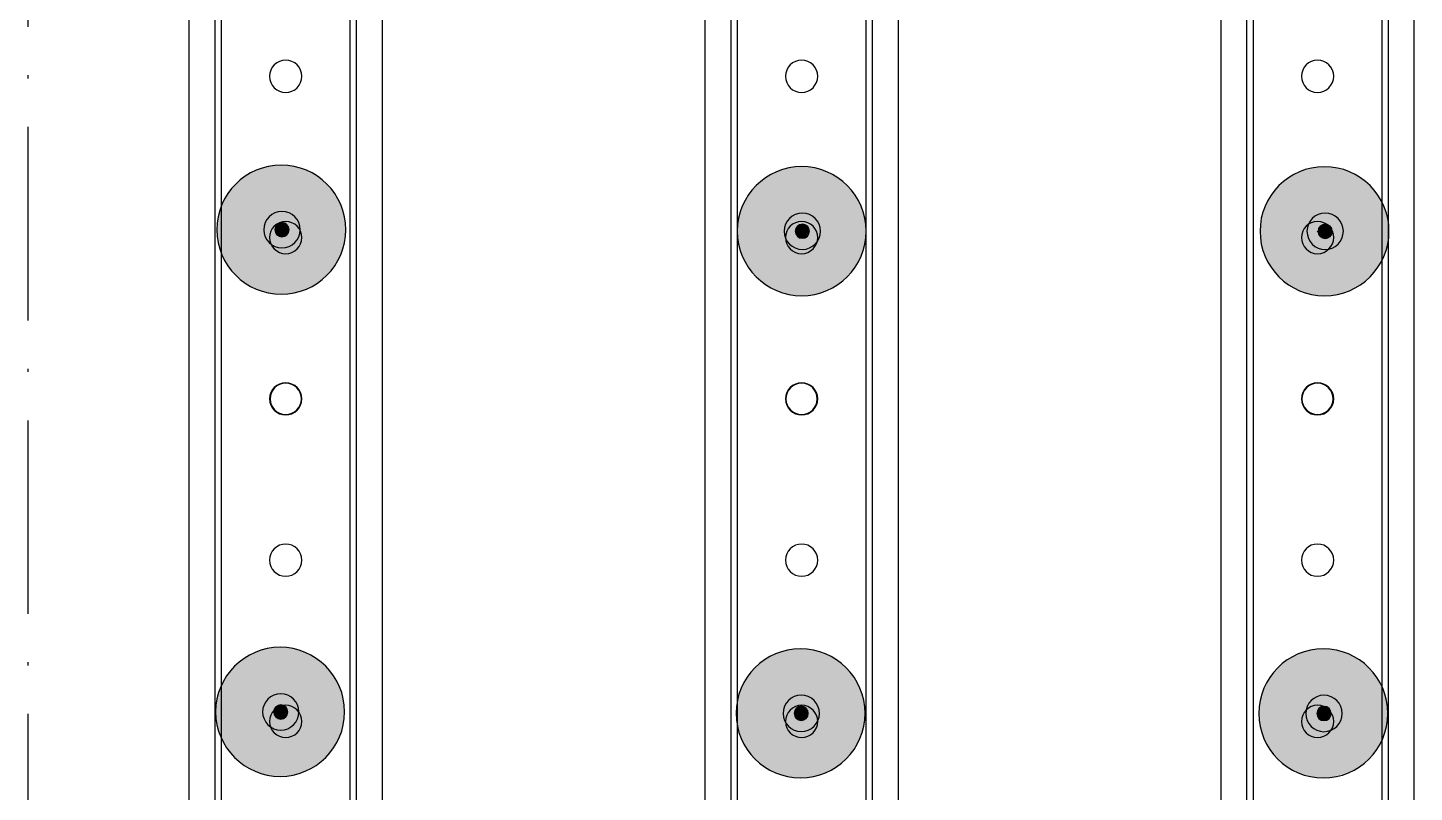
# Model space of a CAD drawing. Header units: millimetres. Extents: x -1985 to 969, y 203 to 500.
# Drawn here: x -1953.25 to -1910.25, y 259.56 to 283.26 of the extents above; entities that cross this region are included whole.
import ezdxf

# ---------------------------------------------------------------- set-up
doc = ezdxf.new("R2010")
doc.units = ezdxf.units.MM
doc.linetypes.add('ACAD_ISO10W100', pattern=[18, 12, -3, 0, -3])
for name, color, linetype in [('А_16', 7, 'Continuous'), ('Подхват', 252, 'Continuous'), ('ШПАЛА', 7, 'Continuous')]:
    doc.layers.add(name, color=color, linetype=linetype)

# ---------------------------------------------------------------- blocks, each defined once
blk = doc.blocks.new('A$C58D363DF')
at = {"layer": 'Подхват', "color": 252}
for p, q in [((-3821.4, -115.3), (-1321.4, -115.3)), ((-3821.4, -155.3), (-1321.4, -155.3)), ((-3821.4, -165.3), (-1321.4, -165.3)), ((-1321.4, -365.3), (-3821.4, -365.3)), ((-1321.4, -375.3), (-3821.4, -375.3)), ((-1321.4, -415.3), (-3821.4, -415.3))]:
    blk.add_line(p, q, dxfattribs=at)
for centre, radius in [((-3071.3, -265.3), 25), ((-2821.3, -265.3), 25), ((-2571.3, -265.3), 25), ((-2571.3, -265.3), 24.3), ((-2321.3, -265.3), 25), ((-2071.3, -265.3), 25)]:
    blk.add_circle(centre, radius, dxfattribs=at)
blk = doc.blocks.new('Метал. анкер')
h = blk.add_hatch(color=3)
edge = h.paths.add_edge_path(flags=16)
edge.add_arc((-135428.3, -15828.9), 28.2, 0, 360)
edge = h.paths.add_edge_path()
edge.add_arc((-135428.4, -15827.9), 100, 0, 360)
h = blk.add_hatch(color=0)
edge = h.paths.add_edge_path()
edge.add_arc((-135428.3, -15828.9), 28.2, 0, 360)
edge = h.paths.add_edge_path(flags=17)
edge.add_arc((-135428.3, -15828.9), 11, 0, 360)
h = blk.add_hatch(color=4)
edge = h.paths.add_edge_path()
edge.add_arc((-135428.3, -15828.9), 11, 0, 360)
at = {"color": 0}
for centre, radius in [((-135428.4, -15827.9), 100), ((-135428.3, -15828.9), 28.2)]:
    blk.add_circle(centre, radius, dxfattribs=at)
blk.add_circle((-135428.3, -15828.9), 11)
blk = doc.blocks.new('основной')
at = {"layer": 'ШПАЛА', "color": 0, "extrusion": (0, 0, -1), "xscale": -1, "zscale": -1, "rotation": 90}
for p in [(-383844, -245010.8), (-383845.8, -245758.2)]:
    blk.add_blockref('Метал. анкер', p, dxfattribs=at)

msp = doc.modelspace()

# ---------------------------------------------------------------- linework, layer by layer
at = {"color": 250}
for centre in [(-1945.252, 276.941), (-1929.252, 276.941), (-1913.252, 276.941)]:
    msp.add_circle(centre, 0.00824, dxfattribs=at)
at = {"layer": 'А_16', "color": 250, "linetype": 'ACAD_ISO10W100', "ltscale": 0.5}
msp.add_lwpolyline([(-1953.252, 343.891), (-1953.252, 239.854)], dxfattribs=at)

# ---------------------------------------------------------------- block references
at = {"xscale": -0.01999999999998181, "yscale": 0.01999999999998181, "zscale": 0.02}
for p in [(5414.933, 2468.651), (5431.073, 2468.605), (5447.286, 2468.602)]:
    msp.add_blockref('основной', p, dxfattribs=at)
at = {"color": 250, "xscale": -0.01999999999998181, "yscale": 0.01999999999998181, "zscale": 0.02, "rotation": 270}
for p in [(-1939.946, 323.184), (-1923.946, 323.184), (-1907.946, 323.184)]:
    msp.add_blockref('A$C58D363DF', p, dxfattribs=at)

doc.saveas('drawing.dxf')
